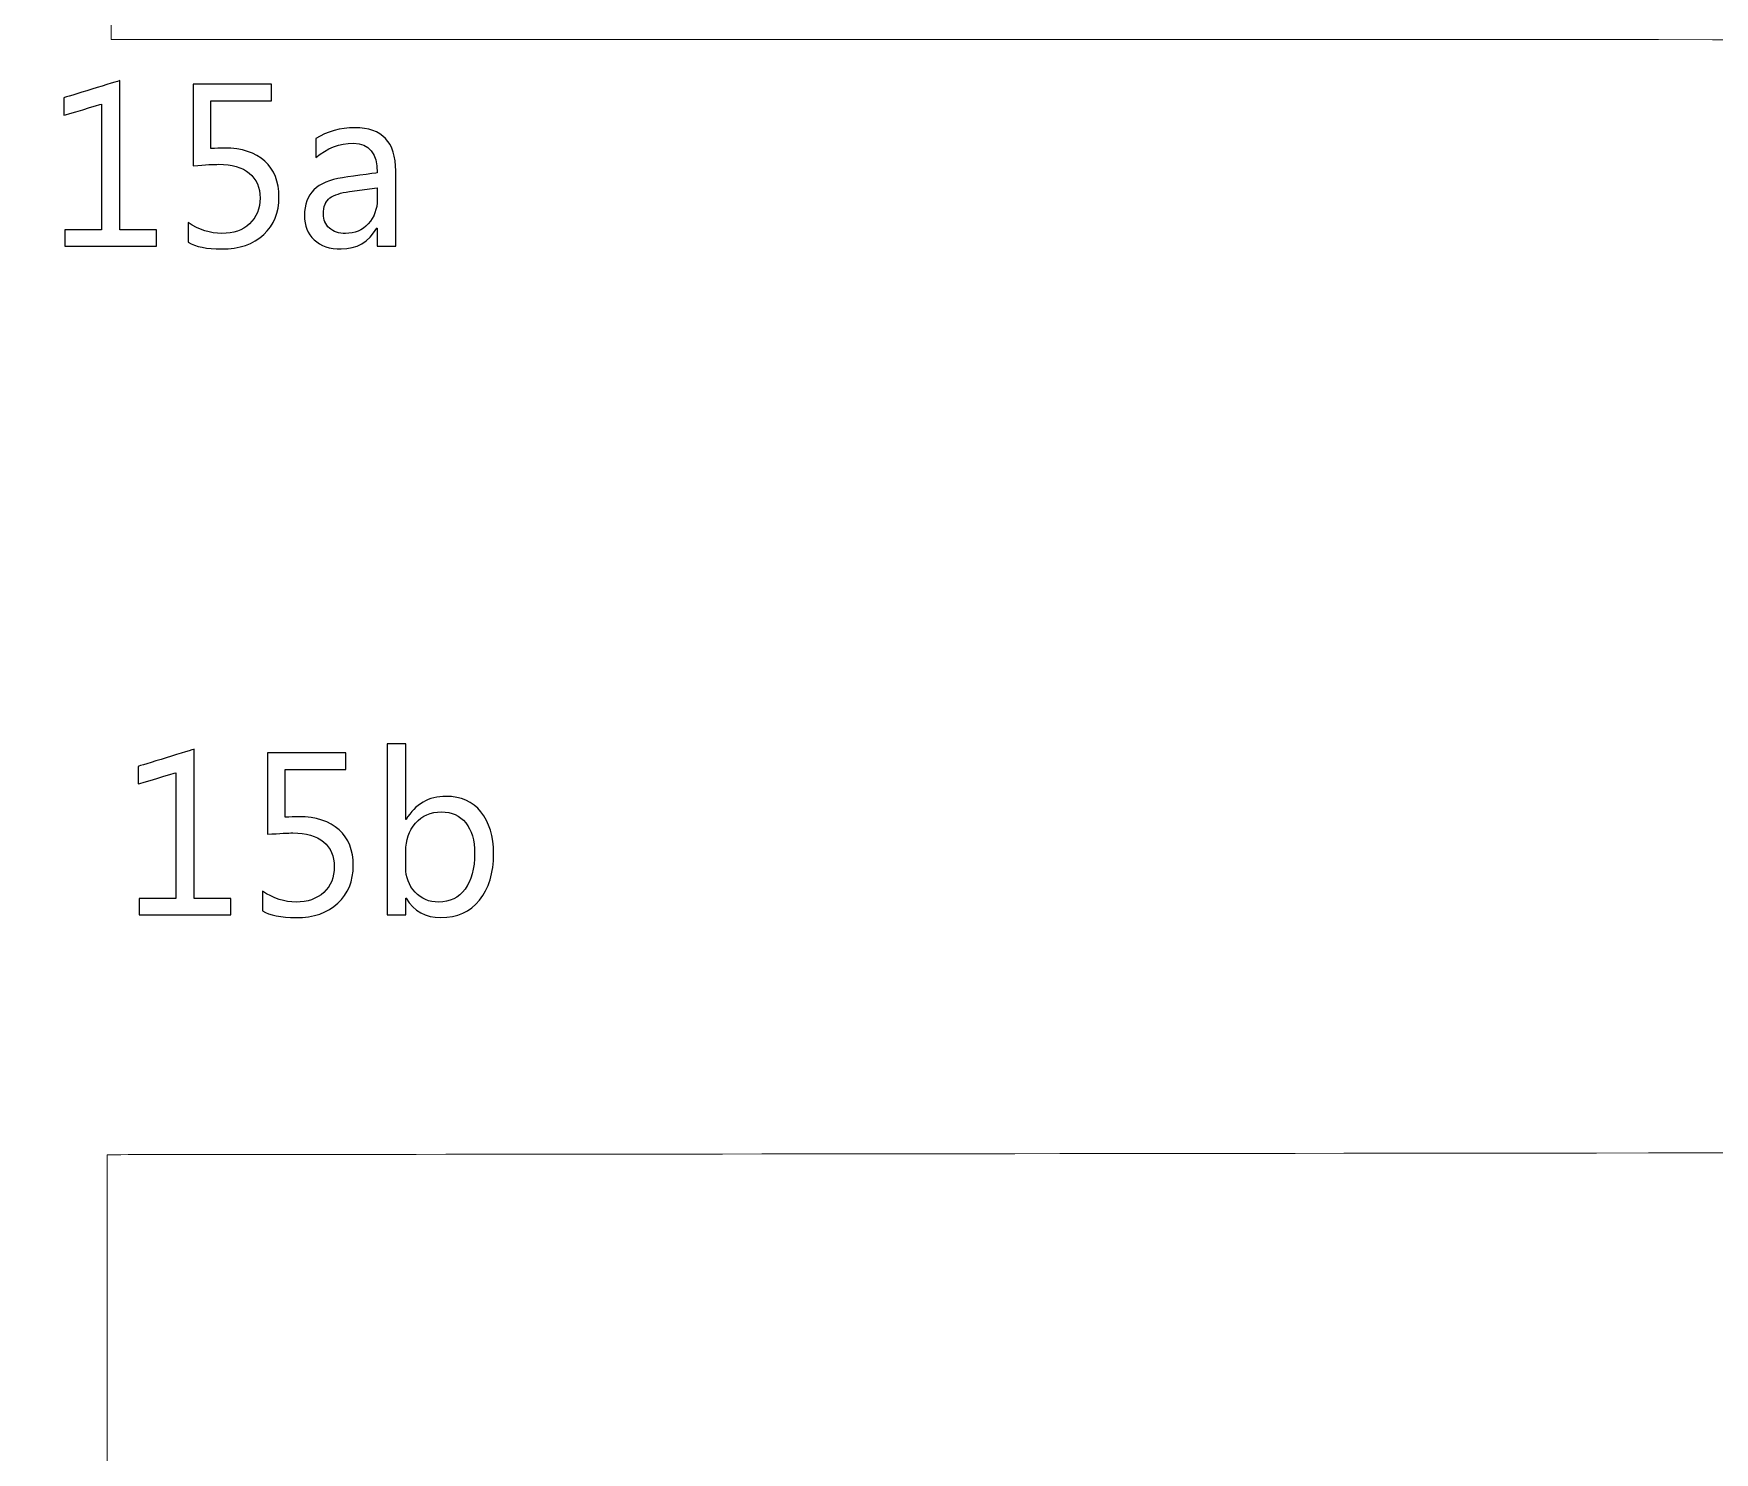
# Model space of a CAD drawing. Header units: centimetres. Extents: x -494 to 505, y -672 to 577.
# Drawn here: x 2.3 to 80.5, y 281.4 to 347.4 of the extents above; entities that cross this region are included whole.
import ezdxf

# ---------------------------------------------------------------- set-up
doc = ezdxf.new("R2010")
doc.units = ezdxf.units.CM
doc.header["$MEASUREMENT"] = 0
doc.layers.add('Camada 1', color=7, linetype='Continuous')
doc.layers.add('Camada 2', color=10, linetype='Continuous')

msp = doc.modelspace()

# ---------------------------------------------------------------- linework, layer by layer
at = {"layer": 'Camada 1', "lineweight": 9}
msp.add_open_spline([(288.960814, 353.67214), (288.960814, 353.67214), (306.821586, 353.757484), (306.821586, 353.757484), (306.821586, 353.757484), (306.821586, 353.757484), (306.803806, 326.357488), (306.803806, 326.357488), (306.803806, 326.357488), (306.803806, 326.357488), (315.147198, 326.356472), (315.147198, 326.356472), (315.147198, 326.356472), (315.147198, 326.356472), (315.160914, 353.57562), (315.160914, 353.57562), (315.160914, 353.57562), (315.160914, 353.57562), (341.611458, 353.57562), (341.611458, 353.57562), (341.611458, 353.57562), (341.611458, 353.57562), (341.611458, 326.355964), (341.611458, 326.355964), (341.611458, 326.355964), (341.611458, 326.355964), (349.923862, 326.357996), (349.923862, 326.357996), (349.923862, 326.357996), (349.923862, 326.357996), (349.92691, 353.617276), (349.92691, 353.617276), (349.92691, 353.617276), (349.92691, 353.617276), (376.460766, 353.605592), (376.460766, 353.605592), (376.460766, 353.605592), (376.460766, 353.605592), (376.395234, 326.36714), (376.395234, 326.36714), (376.395234, 326.36714), (376.395234, 326.36714), (384.838194, 326.357488), (384.838194, 326.357488), (384.838194, 326.357488), (384.838194, 326.357488), (384.869182, 353.677728), (384.869182, 353.677728), (384.869182, 353.677728), (384.869182, 353.677728), (411.304994, 353.702112), (411.304994, 353.702112), (411.304994, 353.702112), (411.304994, 353.702112), (411.304994, 326.35952), (411.304994, 326.35952), (411.304994, 326.35952), (411.304994, 326.35952), (419.585902, 326.365108), (419.585902, 326.365108), (419.585902, 326.365108), (419.585902, 326.365108), (419.720522, 353.670108), (419.720522, 353.670108), (419.720522, 353.670108), (419.720522, 353.670108), (446.437766, 353.618292), (446.437766, 353.618292), (446.437766, 353.618292), (446.437766, 353.618292), (446.52311, 326.358504), (446.52311, 326.358504), (446.52311, 326.358504), (446.52311, 326.358504), (454.750678, 326.360536), (454.750678, 326.360536), (454.750678, 326.360536), (454.750678, 326.360536), (454.791826, 353.618292), (454.791826, 353.618292), (454.791826, 353.618292), (454.791826, 353.618292), (489.229146, 353.633024), (489.229146, 353.633024), (489.229146, 353.633024), (489.229146, 353.633024), (489.287566, 342.489536), (489.287566, 342.489536), (489.287566, 342.489536), (489.287566, 342.489536), (481.005134, 342.497156), (481.005134, 342.497156), (481.005134, 342.497156), (481.005134, 342.497156), (481.005642, 309.723028), (481.005642, 309.723028), (481.005642, 309.723028), (481.005642, 309.723028), (489.285534, 309.728616), (489.285534, 309.728616), (489.285534, 309.728616), (489.285534, 309.728616), (489.28401, 298.680632), (489.28401, 298.680632), (489.28401, 298.680632), (489.28401, 298.680632), (280.265378, 298.67606), (280.265378, 298.67606), (280.265378, 298.67606), (280.265378, 298.67606), (280.256742, 315.430408), (280.256742, 315.430408), (280.256742, 315.430408), (280.256742, 315.430408), (252.19279, 315.430408), (252.19279, 315.430408), (252.19279, 315.430408), (247.88749, 315.334904), (245.91899, 310.748172), (245.883938, 302.43526), (245.883938, 302.43526), (246.230902, 288.837116), (238.245142, 283.140404), (231.76103, 283.8704), (231.76103, 283.8704), (231.76103, 283.8704), (235.595922, 314.865512), (235.595922, 314.865512), (235.595922, 314.865512), (235.595922, 314.865512), (227.385626, 315.718444), (227.385626, 315.718444), (227.385626, 315.718444), (227.385626, 315.718444), (224.653602, 295.469056), (224.653602, 295.469056), (224.653602, 295.469056), (224.653602, 295.469056), (5.72135, 295.22674), (5.72135, 295.22674), (5.72135, 295.22674), (5.72135, 295.22674), (5.716778, 279.167844), (5.716778, 279.167844), (5.716778, 279.167844), (5.716778, 279.167844), (-2.628138, 279.165304), (-2.628138, 279.165304), (-2.628138, 279.165304), (-2.628138, 279.165304), (-2.98577, 224.0915), (-2.98577, 224.0915), (-2.98577, 224.0915), (-2.98577, 224.0915), (-88.789002, 214.483696), (-88.789002, 214.483696), (-88.789002, 214.483696), (-88.789002, 214.483696), (-160.134554, 214.52332), (-160.134554, 214.52332), (-160.134554, 214.52332), (-163.876482, 213.130384), (-165.443662, 209.995516), (-164.388038, 204.757528), (-164.388038, 204.757528), (-164.388038, 204.757528), (-161.889694, 196.939916), (-161.889694, 196.939916), (-161.889694, 196.939916), (-159.55137, 189.6237), (-158.882842, 185.430668), (-164.745162, 183.003444), (-164.745162, 183.003444), (-164.745162, 183.003444), (-175.274478, 179.070508), (-175.274478, 179.070508), (-175.274478, 179.070508), (-189.770766, 172.492416), (-191.904366, 158.459424), (-185.580274, 139.325096), (-185.580274, 139.325096), (-182.29707, 128.78308), (-186.260486, 121.438924), (-192.412366, 123.689364), (-192.412366, 123.689364), (-192.412366, 123.689364), (-261.359142, 146.906996), (-261.359142, 146.906996), (-261.359142, 146.906996), (-259.768086, 152.90292), (-257.854958, 158.898844), (-255.620774, 164.893752), (-255.620774, 164.893752), (-255.620774, 164.893752), (-235.993178, 156.483304), (-235.993178, 156.483304), (-235.993178, 156.483304), (-235.993178, 156.483304), (-233.24947, 164.39388), (-233.24947, 164.39388), (-233.24947, 164.39388), (-233.24947, 164.39388), (-252.959362, 172.804328), (-252.959362, 172.804328), (-252.959362, 172.804328), (-249.96013, 179.295044), (-246.799354, 185.623708), (-243.478558, 191.789812), (-243.478558, 191.789812), (-243.478558, 191.789812), (-223.85147, 181.048152), (-223.85147, 181.048152), (-223.85147, 181.048152), (-223.85147, 181.048152), (-219.526358, 188.126116), (-219.526358, 188.126116), (-219.526358, 188.126116), (-219.526358, 188.126116), (-238.904526, 198.951596), (-238.904526, 198.951596), (-238.904526, 198.951596), (-235.729018, 204.52842), (-232.421938, 209.843116), (-228.924866, 214.772748), (-228.924866, 214.772748), (-228.924866, 214.772748), (-210.96097, 202.698604), (-210.96097, 202.698604), (-210.96097, 202.698604), (-210.96097, 202.698604), (-206.469742, 209.526632), (-206.469742, 209.526632), (-206.469742, 209.526632), (-206.469742, 209.526632), (-224.18421, 221.600776), (-224.18421, 221.600776), (-224.18421, 221.600776), (-220.36151, 226.60102), (-216.750138, 231.702356), (-213.372446, 236.922564), (-213.372446, 236.922564), (-213.372446, 236.922564), (-194.826382, 225.348292), (-194.826382, 225.348292), (-194.826382, 225.348292), (-194.826382, 225.348292), (-191.25057, 232.592372), (-191.25057, 232.592372), (-191.25057, 232.592372), (-191.25057, 232.592372), (-209.380582, 244.333776), (-209.380582, 244.333776), (-209.380582, 244.333776), (-202.259946, 261.027672), (-207.195166, 274.737068), (-227.065078, 282.88488), (-227.065078, 282.88488), (-261.775194, 290.706048), (-301.116238, 286.78124), (-337.022694, 269.0622), (-337.022694, 269.0622), (-362.833158, 254.920496), (-388.11327, 237.066328), (-415.161222, 221.333568), (-415.161222, 221.333568), (-428.876714, 212.451696), (-442.468254, 204.489812), (-456.981306, 198.090028), (-456.981306, 198.090028), (-462.47939, 196.298312), (-466.306662, 195.61048), (-468.373206, 196.760592), (-468.373206, 196.760592), (-481.297234, 208.35874), (-487.891074, 236.208316), (-486.846118, 283.671264), (-486.846118, 283.671264), (-484.055166, 323.948552), (-477.369886, 350.249236), (-465.985606, 359.680256), (-465.985606, 359.680256), (-455.591418, 363.607604), (-416.449002, 364.2106), (-357.647494, 359.764076), (-357.647494, 359.764076), (-317.62573, 356.62108), (-277.81377, 352.853244), (-238.131858, 348.694756), (-238.131858, 348.694756), (-214.866474, 346.01658), (-195.551298, 366.45342), (-178.214274, 397.942308), (-178.214274, 397.942308), (-183.909462, 398.922748), (-187.93587, 403.347936), (-188.438282, 412.292292), (-188.438282, 412.292292), (-188.327538, 422.884092), (-183.723026, 428.164752), (-174.94631, 428.932848), (-174.94631, 428.932848), (-171.28617, 428.963836), (-167.626538, 428.92218), (-163.96843, 428.50308), (-163.96843, 428.50308), (-159.001206, 427.909736), (-156.690822, 430.099216), (-156.854398, 436.178452), (-156.854398, 436.178452), (-156.854398, 436.178452), (-156.778198, 448.203828), (-156.778198, 448.203828), (-156.778198, 448.203828), (-156.778198, 448.203828), (-147.700746, 448.20332), (-147.700746, 448.20332), (-147.700746, 448.20332), (-147.700746, 448.20332), (-147.697698, 465.516468), (-147.697698, 465.516468), (-147.697698, 465.516468), (-147.697698, 465.516468), (-132.459222, 465.506816), (-132.459222, 465.506816), (-132.459222, 465.506816), (-132.459222, 465.506816), (-117.536722, 483.837996), (-117.536722, 483.837996), (-117.536722, 483.837996), (-117.536722, 483.837996), (-45.491654, 483.825804), (-45.491654, 483.825804), (-45.491654, 483.825804), (-45.491654, 483.825804), (-45.47489, 454.015348), (-45.47489, 454.015348), (-45.47489, 454.015348), (-45.47489, 454.015348), (-36.796218, 454.018396), (-36.796218, 454.018396), (-36.796218, 454.018396), (-36.796218, 454.018396), (-36.920678, 434.287168), (-36.920678, 434.287168), (-36.920678, 434.287168), (-37.163502, 430.041812), (-40.062658, 428.173896), (-44.477686, 427.461172), (-44.477686, 427.461172), (-44.477686, 427.461172), (-58.86831, 427.45914), (-58.86831, 427.45914), (-58.86831, 427.45914), (-58.86831, 427.45914), (-58.872882, 414.921192), (-58.872882, 414.921192), (-58.872882, 414.921192), (-58.872882, 414.921192), (-43.79849, 414.921192), (-43.79849, 414.921192), (-43.79849, 414.921192), (-24.761698, 414.171384), (-13.673582, 411.255972), (-8.36295, 404.78964), (-8.36295, 404.78964), (-4.952238, 400.746468), (-2.86385, 396.261336), (-2.70891, 391.1346), (-2.70891, 391.1346), (-2.70891, 391.1346), (-2.534666, 366.474248), (-2.534666, 366.474248), (-2.534666, 366.474248), (-2.534666, 366.474248), (5.877814, 366.480344), (5.877814, 366.480344), (5.877814, 366.480344), (5.877814, 366.480344), (5.90169, 347.073728), (5.90169, 347.073728), (5.90169, 347.073728), (5.90169, 347.073728), (233.39171, 347.06814), (233.39171, 347.06814), (233.39171, 347.06814), (233.39171, 347.06814), (233.356658, 357.819452), (233.356658, 357.819452), (233.356658, 357.819452), (238.909098, 375.214388), (244.365526, 393.373356), (250.012962, 410.004768), (250.012962, 410.004768), (252.496066, 417.378896), (256.725674, 421.44188), (262.677402, 421.235124), (262.677402, 421.235124), (270.499078, 420.488872), (274.919186, 415.631376), (277.312882, 408.136344), (277.312882, 408.136344), (281.81935, 390.775952), (285.049722, 371.798088), (288.960814, 353.67214)], degree=3, knots=[0, 0, 0, 0, 0.009803922, 0.009803922, 0.009803922, 0.009803932, 0.019607843, 0.019607843, 0.019607843, 0.019607853, 0.029411765, 0.029411765, 0.029411765, 0.029411775, 0.039215686, 0.039215686, 0.039215686, 0.039215696, 0.049019608, 0.049019608, 0.049019608, 0.049019618, 0.058823529, 0.058823529, 0.058823529, 0.058823539, 0.068627451, 0.068627451, 0.068627451, 0.068627461, 0.078431373, 0.078431373, 0.078431373, 0.078431383, 0.088235294, 0.088235294, 0.088235294, 0.088235304, 0.098039216, 0.098039216, 0.098039216, 0.098039226, 0.107843137, 0.107843137, 0.107843137, 0.107843147, 0.117647059, 0.117647059, 0.117647059, 0.117647069, 0.12745098, 0.12745098, 0.12745098, 0.12745099, 0.137254902, 0.137254902, 0.137254902, 0.137254912, 0.147058824, 0.147058824, 0.147058824, 0.147058834, 0.156862745, 0.156862745, 0.156862745, 0.156862755, 0.166666667, 0.166666667, 0.166666667, 0.166666677, 0.176470588, 0.176470588, 0.176470588, 0.176470598, 0.18627451, 0.18627451, 0.18627451, 0.18627452, 0.196078431, 0.196078431, 0.196078431, 0.196078441, 0.205882353, 0.205882353, 0.205882353, 0.205882363, 0.215686275, 0.215686275, 0.215686275, 0.215686285, 0.225490196, 0.225490196, 0.225490196, 0.225490206, 0.235294118, 0.235294118, 0.235294118, 0.235294128, 0.245098039, 0.245098039, 0.245098039, 0.245098049, 0.254901961, 0.254901961, 0.254901961, 0.254901971, 0.264705882, 0.264705882, 0.264705882, 0.264705892, 0.274509804, 0.274509804, 0.274509804, 0.274509814, 0.284313725, 0.284313725, 0.284313725, 0.284313735, 0.294117647, 0.294117647, 0.294117647, 0.294117657, 0.303921569, 0.303921569, 0.303921569, 0.303921579, 0.31372549, 0.31372549, 0.31372549, 0.3137255, 0.323529412, 0.323529412, 0.323529412, 0.323529422, 0.333333333, 0.333333333, 0.333333333, 0.333333343, 0.343137255, 0.343137255, 0.343137255, 0.343137265, 0.352941176, 0.352941176, 0.352941176, 0.352941186, 0.362745098, 0.362745098, 0.362745098, 0.362745108, 0.37254902, 0.37254902, 0.37254902, 0.37254903, 0.382352941, 0.382352941, 0.382352941, 0.382352951, 0.392156863, 0.392156863, 0.392156863, 0.392156873, 0.401960784, 0.401960784, 0.401960784, 0.401960794, 0.411764706, 0.411764706, 0.411764706, 0.411764716, 0.421568627, 0.421568627, 0.421568627, 0.421568637, 0.431372549, 0.431372549, 0.431372549, 0.431372559, 0.441176471, 0.441176471, 0.441176471, 0.441176481, 0.450980392, 0.450980392, 0.450980392, 0.450980402, 0.460784314, 0.460784314, 0.460784314, 0.460784324, 0.470588235, 0.470588235, 0.470588235, 0.470588245, 0.480392157, 0.480392157, 0.480392157, 0.480392167, 0.490196078, 0.490196078, 0.490196078, 0.490196088, 0.5, 0.5, 0.5, 0.50000001, 0.509803922, 0.509803922, 0.509803922, 0.509803932, 0.519607843, 0.519607843, 0.519607843, 0.519607853, 0.529411765, 0.529411765, 0.529411765, 0.529411775, 0.539215686, 0.539215686, 0.539215686, 0.539215696, 0.549019608, 0.549019608, 0.549019608, 0.549019618, 0.558823529, 0.558823529, 0.558823529, 0.558823539, 0.568627451, 0.568627451, 0.568627451, 0.568627461, 0.578431373, 0.578431373, 0.578431373, 0.578431383, 0.588235294, 0.588235294, 0.588235294, 0.588235304, 0.598039216, 0.598039216, 0.598039216, 0.598039226, 0.607843137, 0.607843137, 0.607843137, 0.607843147, 0.617647059, 0.617647059, 0.617647059, 0.617647069, 0.62745098, 0.62745098, 0.62745098, 0.62745099, 0.637254902, 0.637254902, 0.637254902, 0.637254912, 0.647058824, 0.647058824, 0.647058824, 0.647058834, 0.656862745, 0.656862745, 0.656862745, 0.656862755, 0.666666667, 0.666666667, 0.666666667, 0.666666677, 0.676470588, 0.676470588, 0.676470588, 0.676470598, 0.68627451, 0.68627451, 0.68627451, 0.68627452, 0.696078431, 0.696078431, 0.696078431, 0.696078441, 0.705882353, 0.705882353, 0.705882353, 0.705882363, 0.715686275, 0.715686275, 0.715686275, 0.715686285, 0.725490196, 0.725490196, 0.725490196, 0.725490206, 0.735294118, 0.735294118, 0.735294118, 0.735294128, 0.745098039, 0.745098039, 0.745098039, 0.745098049, 0.754901961, 0.754901961, 0.754901961, 0.754901971, 0.764705882, 0.764705882, 0.764705882, 0.764705892, 0.774509804, 0.774509804, 0.774509804, 0.774509814, 0.784313725, 0.784313725, 0.784313725, 0.784313735, 0.794117647, 0.794117647, 0.794117647, 0.794117657, 0.803921569, 0.803921569, 0.803921569, 0.803921579, 0.81372549, 0.81372549, 0.81372549, 0.8137255, 0.823529412, 0.823529412, 0.823529412, 0.823529422, 0.833333333, 0.833333333, 0.833333333, 0.833333343, 0.843137255, 0.843137255, 0.843137255, 0.843137265, 0.852941176, 0.852941176, 0.852941176, 0.852941186, 0.862745098, 0.862745098, 0.862745098, 0.862745108, 0.87254902, 0.87254902, 0.87254902, 0.87254903, 0.882352941, 0.882352941, 0.882352941, 0.882352951, 0.892156863, 0.892156863, 0.892156863, 0.892156873, 0.901960784, 0.901960784, 0.901960784, 0.901960794, 0.911764706, 0.911764706, 0.911764706, 0.911764716, 0.921568627, 0.921568627, 0.921568627, 0.921568637, 0.931372549, 0.931372549, 0.931372549, 0.931372559, 0.941176471, 0.941176471, 0.941176471, 0.941176481, 0.950980392, 0.950980392, 0.950980392, 0.950980402, 0.960784314, 0.960784314, 0.960784314, 0.960784324, 0.970588235, 0.970588235, 0.970588235, 0.970588245, 0.980392157, 0.980392157, 0.980392157, 0.980392167, 1, 1, 1, 1], dxfattribs=at)
at = {"layer": 'Camada 2'}
for points, knots in [([(8.01116, 337.46948), (8.01116, 337.46948), (3.753104, 337.46948), (3.753104, 337.46948), (3.753104, 337.46948), (3.753104, 337.46948), (3.753104, 338.222082), (3.753104, 338.222082), (3.753104, 338.222082), (3.753104, 338.222082), (5.451856, 338.222082), (5.451856, 338.222082), (5.451856, 338.222082), (5.451856, 338.222082), (5.451856, 344.075258), (5.451856, 344.075258), (5.451856, 344.075258), (5.451856, 344.075258), (3.709924, 343.555574), (3.709924, 343.555574), (3.709924, 343.555574), (3.709924, 343.555574), (3.709924, 344.372692), (3.709924, 344.372692), (3.709924, 344.372692), (3.709924, 344.372692), (6.312154, 345.168474), (6.312154, 345.168474), (6.312154, 345.168474), (6.312154, 345.168474), (6.312154, 338.222082), (6.312154, 338.222082), (6.312154, 338.222082), (6.312154, 338.222082), (8.01116, 338.222082), (8.01116, 338.222082), (8.01116, 338.222082), (8.01116, 338.222082), (8.01116, 337.46948), (8.01116, 337.46948)], [0, 0, 0, 0, 0.090909091, 0.090909091, 0.090909091, 0.090909101, 0.181818182, 0.181818182, 0.181818182, 0.181818192, 0.272727273, 0.272727273, 0.272727273, 0.272727283, 0.363636364, 0.363636364, 0.363636364, 0.363636374, 0.454545455, 0.454545455, 0.454545455, 0.454545465, 0.545454545, 0.545454545, 0.545454545, 0.545454555, 0.636363636, 0.636363636, 0.636363636, 0.636363646, 0.727272727, 0.727272727, 0.727272727, 0.727272737, 0.818181818, 0.818181818, 0.818181818, 0.818181828, 1, 1, 1, 1]), ([(9.48436, 337.65236), (9.48436, 337.65236), (9.48436, 338.566252), (9.48436, 338.566252), (9.48436, 338.566252), (9.99871, 338.229448), (10.52195, 338.060792), (11.05408, 338.060792), (11.05408, 338.060792), (11.586464, 338.060792), (12.014708, 338.211414), (12.340844, 338.512404), (12.340844, 338.512404), (12.665456, 338.81187), (12.828524, 339.211412), (12.828524, 339.707982), (12.828524, 339.707982), (12.828524, 340.200742), (12.661646, 340.58606), (12.330176, 340.861904), (12.330176, 340.861904), (11.996928, 341.138002), (11.521948, 341.275924), (10.901934, 341.275924), (10.901934, 341.275924), (10.69213, 341.275924), (10.297922, 341.254588), (9.720834, 341.213186), (9.720834, 341.213186), (9.720834, 341.213186), (9.720834, 344.996516), (9.720834, 344.996516), (9.720834, 344.996516), (9.720834, 344.996516), (13.365988, 344.996516), (13.365988, 344.996516), (13.365988, 344.996516), (13.365988, 344.996516), (13.365988, 344.222324), (13.365988, 344.222324), (13.365988, 344.222324), (13.365988, 344.222324), (10.537952, 344.222324), (10.537952, 344.222324), (10.537952, 344.222324), (10.537952, 344.222324), (10.537952, 342.00719), (10.537952, 342.00719), (10.537952, 342.00719), (10.769346, 342.021414), (10.982452, 342.02878), (11.179556, 342.02878), (11.179556, 342.02878), (11.984228, 342.02878), (12.608052, 341.826088), (13.048742, 341.42299), (13.048742, 341.42299), (13.489686, 341.019638), (13.710158, 340.465918), (13.710158, 339.763354), (13.710158, 339.763354), (13.710158, 339.035898), (13.473684, 338.449666), (12.998704, 338.007198), (12.998704, 338.007198), (12.523724, 337.562698), (11.871452, 337.340448), (11.04519, 337.340448), (11.04519, 337.340448), (10.348214, 337.340448), (9.828276, 337.444334), (9.48436, 337.65236)], [0, 0, 0, 0, 0.052631579, 0.052631579, 0.052631579, 0.052631589, 0.105263158, 0.105263158, 0.105263158, 0.105263168, 0.157894737, 0.157894737, 0.157894737, 0.157894747, 0.210526316, 0.210526316, 0.210526316, 0.210526326, 0.263157895, 0.263157895, 0.263157895, 0.263157905, 0.315789474, 0.315789474, 0.315789474, 0.315789484, 0.368421053, 0.368421053, 0.368421053, 0.368421063, 0.421052632, 0.421052632, 0.421052632, 0.421052642, 0.473684211, 0.473684211, 0.473684211, 0.473684221, 0.526315789, 0.526315789, 0.526315789, 0.526315799, 0.578947368, 0.578947368, 0.578947368, 0.578947378, 0.631578947, 0.631578947, 0.631578947, 0.631578957, 0.684210526, 0.684210526, 0.684210526, 0.684210536, 0.736842105, 0.736842105, 0.736842105, 0.736842115, 0.789473684, 0.789473684, 0.789473684, 0.789473694, 0.842105263, 0.842105263, 0.842105263, 0.842105273, 0.894736842, 0.894736842, 0.894736842, 0.894736852, 1, 1, 1, 1]), ([(19.140424, 337.46948), (19.140424, 337.46948), (18.280126, 337.46948), (18.280126, 337.46948), (18.280126, 337.46948), (18.280126, 337.46948), (18.280126, 338.309966), (18.280126, 338.309966), (18.280126, 338.309966), (18.280126, 338.309966), (18.258536, 338.309966), (18.258536, 338.309966), (18.258536, 338.309966), (17.88414, 337.663028), (17.333976, 337.340448), (16.604488, 337.340448), (16.604488, 337.340448), (16.068548, 337.340448), (15.649194, 337.481926), (15.346426, 337.766914), (15.346426, 337.766914), (15.043404, 338.050124), (14.893036, 338.426552), (14.893036, 338.895944), (14.893036, 338.895944), (14.893036, 339.90153), (15.484348, 340.487508), (16.667226, 340.652354), (16.667226, 340.652354), (16.667226, 340.652354), (18.280126, 340.87816), (18.280126, 340.87816), (18.280126, 340.87816), (18.280126, 341.795608), (17.91081, 342.254586), (17.172686, 342.254586), (17.172686, 342.254586), (16.525494, 342.254586), (15.941294, 342.032336), (15.419832, 341.587836), (15.419832, 341.587836), (15.419832, 341.587836), (15.419832, 342.46947), (15.419832, 342.46947), (15.419832, 342.46947), (15.948406, 342.806528), (16.555974, 342.97493), (17.246092, 342.97493), (17.246092, 342.97493), (18.509488, 342.97493), (19.140424, 342.306402), (19.140424, 340.967822), (19.140424, 340.967822), (19.140424, 340.967822), (19.140424, 337.46948), (19.140424, 337.46948)], [0, 0, 0, 0, 0.066666667, 0.066666667, 0.066666667, 0.066666677, 0.133333333, 0.133333333, 0.133333333, 0.133333343, 0.2, 0.2, 0.2, 0.20000001, 0.266666667, 0.266666667, 0.266666667, 0.266666677, 0.333333333, 0.333333333, 0.333333333, 0.333333343, 0.4, 0.4, 0.4, 0.40000001, 0.466666667, 0.466666667, 0.466666667, 0.466666677, 0.533333333, 0.533333333, 0.533333333, 0.533333343, 0.6, 0.6, 0.6, 0.60000001, 0.666666667, 0.666666667, 0.666666667, 0.666666677, 0.733333333, 0.733333333, 0.733333333, 0.733333343, 0.8, 0.8, 0.8, 0.80000001, 0.866666667, 0.866666667, 0.866666667, 0.866666677, 1, 1, 1, 1]), ([(18.280126, 340.190074), (18.280126, 340.190074), (16.982694, 340.01075), (16.982694, 340.01075), (16.982694, 340.01075), (16.582898, 339.955124), (16.281908, 339.854794), (16.07947, 339.713316), (16.07947, 339.713316), (15.876778, 339.569806), (15.77467, 339.318854), (15.77467, 338.956904), (15.77467, 338.956904), (15.77467, 338.693506), (15.867888, 338.478368), (16.056102, 338.311744), (16.056102, 338.311744), (16.242538, 338.14512), (16.493236, 338.060792), (16.80337, 338.060792), (16.80337, 338.060792), (17.231614, 338.060792), (17.584674, 338.211414), (17.86255, 338.510626), (17.86255, 338.510626), (18.140426, 338.81187), (18.280126, 339.1916), (18.280126, 339.652356), (18.280126, 339.652356), (18.280126, 339.652356), (18.280126, 340.190074), (18.280126, 340.190074)], [0, 0, 0, 0, 0.111111111, 0.111111111, 0.111111111, 0.111111121, 0.222222222, 0.222222222, 0.222222222, 0.222222232, 0.333333333, 0.333333333, 0.333333333, 0.333333343, 0.444444444, 0.444444444, 0.444444444, 0.444444454, 0.555555556, 0.555555556, 0.555555556, 0.555555566, 0.666666667, 0.666666667, 0.666666667, 0.666666677, 0.777777778, 0.777777778, 0.777777778, 0.777777788, 1, 1, 1, 1]), ([(19.626834, 307.150516), (19.626834, 307.150516), (19.605498, 307.150516), (19.605498, 307.150516), (19.605498, 307.150516), (19.605498, 307.150516), (19.605498, 306.37988), (19.605498, 306.37988), (19.605498, 306.37988), (19.605498, 306.37988), (18.7452, 306.37988), (18.7452, 306.37988), (18.7452, 306.37988), (18.7452, 306.37988), (18.7452, 314.336938), (18.7452, 314.336938), (18.7452, 314.336938), (18.7452, 314.336938), (19.605498, 314.336938), (19.605498, 314.336938), (19.605498, 314.336938), (19.605498, 314.336938), (19.605498, 310.81726), (19.605498, 310.81726), (19.605498, 310.81726), (19.605498, 310.81726), (19.626834, 310.81726), (19.626834, 310.81726), (19.626834, 310.81726), (20.049998, 311.528714), (20.670012, 311.88533), (21.485352, 311.88533), (21.485352, 311.88533), (22.17547, 311.88533), (22.714712, 311.6453), (23.105364, 311.163208), (23.105364, 311.163208), (23.49627, 310.681116), (23.691596, 310.035956), (23.691596, 309.225696), (23.691596, 309.225696), (23.691596, 308.326028), (23.472902, 307.603906), (23.035514, 307.062632), (23.035514, 307.062632), (22.596602, 306.521358), (21.997924, 306.250848), (21.237956, 306.250848), (21.237956, 306.250848), (20.52828, 306.250848), (19.990816, 306.55006), (19.626834, 307.150516)], [0, 0, 0, 0, 0.071428571, 0.071428571, 0.071428571, 0.071428581, 0.142857143, 0.142857143, 0.142857143, 0.142857153, 0.214285714, 0.214285714, 0.214285714, 0.214285724, 0.285714286, 0.285714286, 0.285714286, 0.285714296, 0.357142857, 0.357142857, 0.357142857, 0.357142867, 0.428571429, 0.428571429, 0.428571429, 0.428571439, 0.5, 0.5, 0.5, 0.50000001, 0.571428571, 0.571428571, 0.571428571, 0.571428581, 0.642857143, 0.642857143, 0.642857143, 0.642857153, 0.714285714, 0.714285714, 0.714285714, 0.714285724, 0.785714286, 0.785714286, 0.785714286, 0.785714296, 0.857142857, 0.857142857, 0.857142857, 0.857142867, 1, 1, 1, 1]), ([(11.46556, 306.37988), (11.46556, 306.37988), (7.207504, 306.37988), (7.207504, 306.37988), (7.207504, 306.37988), (7.207504, 306.37988), (7.207504, 307.132482), (7.207504, 307.132482), (7.207504, 307.132482), (7.207504, 307.132482), (8.906256, 307.132482), (8.906256, 307.132482), (8.906256, 307.132482), (8.906256, 307.132482), (8.906256, 312.985658), (8.906256, 312.985658), (8.906256, 312.985658), (8.906256, 312.985658), (7.164324, 312.465974), (7.164324, 312.465974), (7.164324, 312.465974), (7.164324, 312.465974), (7.164324, 313.283092), (7.164324, 313.283092), (7.164324, 313.283092), (7.164324, 313.283092), (9.766554, 314.078874), (9.766554, 314.078874), (9.766554, 314.078874), (9.766554, 314.078874), (9.766554, 307.132482), (9.766554, 307.132482), (9.766554, 307.132482), (9.766554, 307.132482), (11.46556, 307.132482), (11.46556, 307.132482), (11.46556, 307.132482), (11.46556, 307.132482), (11.46556, 306.37988), (11.46556, 306.37988)], [0, 0, 0, 0, 0.090909091, 0.090909091, 0.090909091, 0.090909101, 0.181818182, 0.181818182, 0.181818182, 0.181818192, 0.272727273, 0.272727273, 0.272727273, 0.272727283, 0.363636364, 0.363636364, 0.363636364, 0.363636374, 0.454545455, 0.454545455, 0.454545455, 0.454545465, 0.545454545, 0.545454545, 0.545454545, 0.545454555, 0.636363636, 0.636363636, 0.636363636, 0.636363646, 0.727272727, 0.727272727, 0.727272727, 0.727272737, 0.818181818, 0.818181818, 0.818181818, 0.818181828, 1, 1, 1, 1]), ([(12.93876, 306.56276), (12.93876, 306.56276), (12.93876, 307.476652), (12.93876, 307.476652), (12.93876, 307.476652), (13.45311, 307.139848), (13.97635, 306.971192), (14.50848, 306.971192), (14.50848, 306.971192), (15.040864, 306.971192), (15.469108, 307.121814), (15.795244, 307.422804), (15.795244, 307.422804), (16.119856, 307.72227), (16.282924, 308.121812), (16.282924, 308.618382), (16.282924, 308.618382), (16.282924, 309.111142), (16.116046, 309.49646), (15.784576, 309.772304), (15.784576, 309.772304), (15.451328, 310.048402), (14.976348, 310.186324), (14.356334, 310.186324), (14.356334, 310.186324), (14.14653, 310.186324), (13.752322, 310.164988), (13.175234, 310.123586), (13.175234, 310.123586), (13.175234, 310.123586), (13.175234, 313.906916), (13.175234, 313.906916), (13.175234, 313.906916), (13.175234, 313.906916), (16.820388, 313.906916), (16.820388, 313.906916), (16.820388, 313.906916), (16.820388, 313.906916), (16.820388, 313.132724), (16.820388, 313.132724), (16.820388, 313.132724), (16.820388, 313.132724), (13.992352, 313.132724), (13.992352, 313.132724), (13.992352, 313.132724), (13.992352, 313.132724), (13.992352, 310.91759), (13.992352, 310.91759), (13.992352, 310.91759), (14.223746, 310.931814), (14.436852, 310.93918), (14.633956, 310.93918), (14.633956, 310.93918), (15.438628, 310.93918), (16.062452, 310.736488), (16.503142, 310.33339), (16.503142, 310.33339), (16.944086, 309.930038), (17.164558, 309.376318), (17.164558, 308.673754), (17.164558, 308.673754), (17.164558, 307.946298), (16.928084, 307.360066), (16.453104, 306.917598), (16.453104, 306.917598), (15.978124, 306.473098), (15.325852, 306.250848), (14.49959, 306.250848), (14.49959, 306.250848), (13.802614, 306.250848), (13.282676, 306.354734), (12.93876, 306.56276)], [0, 0, 0, 0, 0.052631579, 0.052631579, 0.052631579, 0.052631589, 0.105263158, 0.105263158, 0.105263158, 0.105263168, 0.157894737, 0.157894737, 0.157894737, 0.157894747, 0.210526316, 0.210526316, 0.210526316, 0.210526326, 0.263157895, 0.263157895, 0.263157895, 0.263157905, 0.315789474, 0.315789474, 0.315789474, 0.315789484, 0.368421053, 0.368421053, 0.368421053, 0.368421063, 0.421052632, 0.421052632, 0.421052632, 0.421052642, 0.473684211, 0.473684211, 0.473684211, 0.473684221, 0.526315789, 0.526315789, 0.526315789, 0.526315799, 0.578947368, 0.578947368, 0.578947368, 0.578947378, 0.631578947, 0.631578947, 0.631578947, 0.631578957, 0.684210526, 0.684210526, 0.684210526, 0.684210536, 0.736842105, 0.736842105, 0.736842105, 0.736842115, 0.789473684, 0.789473684, 0.789473684, 0.789473694, 0.842105263, 0.842105263, 0.842105263, 0.842105273, 0.894736842, 0.894736842, 0.894736842, 0.894736852, 1, 1, 1, 1]), ([(19.605498, 309.32628), (19.605498, 309.32628), (19.605498, 308.573424), (19.605498, 308.573424), (19.605498, 308.573424), (19.605498, 308.127146), (19.750532, 307.749194), (20.039076, 307.437282), (20.039076, 307.437282), (20.32762, 307.127148), (20.695158, 306.971192), (21.139404, 306.971192), (21.139404, 306.971192), (21.66112, 306.971192), (22.069552, 307.172106), (22.365462, 307.571648), (22.365462, 307.571648), (22.661118, 307.972968), (22.809708, 308.52872), (22.809708, 309.241952), (22.809708, 309.241952), (22.809708, 309.842408), (22.671786, 310.313578), (22.39391, 310.654192), (22.39391, 310.654192), (22.118066, 310.994552), (21.743416, 311.164986), (21.270214, 311.164986), (21.270214, 311.164986), (20.770342, 311.164986), (20.36699, 310.990996), (20.062444, 310.641492), (20.062444, 310.641492), (19.757898, 310.292242), (19.605498, 309.853076), (19.605498, 309.32628)], [0, 0, 0, 0, 0.1, 0.1, 0.1, 0.10000001, 0.2, 0.2, 0.2, 0.20000001, 0.3, 0.3, 0.3, 0.30000001, 0.4, 0.4, 0.4, 0.40000001, 0.5, 0.5, 0.5, 0.50000001, 0.6, 0.6, 0.6, 0.60000001, 0.7, 0.7, 0.7, 0.70000001, 0.8, 0.8, 0.8, 0.80000001, 1, 1, 1, 1])]:
    msp.add_open_spline(points, degree=3, knots=knots, dxfattribs=at)
at = {"layer": 'Camada 2', "lineweight": 9}
for points, knots in [([(8.01116, 337.46948), (8.01116, 337.46948), (3.753104, 337.46948), (3.753104, 337.46948), (3.753104, 337.46948), (3.753104, 337.46948), (3.753104, 338.222082), (3.753104, 338.222082), (3.753104, 338.222082), (3.753104, 338.222082), (5.451856, 338.222082), (5.451856, 338.222082), (5.451856, 338.222082), (5.451856, 338.222082), (5.451856, 344.075258), (5.451856, 344.075258), (5.451856, 344.075258), (5.451856, 344.075258), (3.709924, 343.555574), (3.709924, 343.555574), (3.709924, 343.555574), (3.709924, 343.555574), (3.709924, 344.372692), (3.709924, 344.372692), (3.709924, 344.372692), (3.709924, 344.372692), (6.312154, 345.168474), (6.312154, 345.168474), (6.312154, 345.168474), (6.312154, 345.168474), (6.312154, 338.222082), (6.312154, 338.222082), (6.312154, 338.222082), (6.312154, 338.222082), (8.01116, 338.222082), (8.01116, 338.222082), (8.01116, 338.222082), (8.01116, 338.222082), (8.01116, 337.46948), (8.01116, 337.46948)], [0, 0, 0, 0, 0.090909091, 0.090909091, 0.090909091, 0.090909101, 0.181818182, 0.181818182, 0.181818182, 0.181818192, 0.272727273, 0.272727273, 0.272727273, 0.272727283, 0.363636364, 0.363636364, 0.363636364, 0.363636374, 0.454545455, 0.454545455, 0.454545455, 0.454545465, 0.545454545, 0.545454545, 0.545454545, 0.545454555, 0.636363636, 0.636363636, 0.636363636, 0.636363646, 0.727272727, 0.727272727, 0.727272727, 0.727272737, 0.818181818, 0.818181818, 0.818181818, 0.818181828, 1, 1, 1, 1]), ([(9.48436, 337.65236), (9.48436, 337.65236), (9.48436, 338.566252), (9.48436, 338.566252), (9.48436, 338.566252), (9.99871, 338.229448), (10.52195, 338.060792), (11.05408, 338.060792), (11.05408, 338.060792), (11.586464, 338.060792), (12.014708, 338.211414), (12.340844, 338.512404), (12.340844, 338.512404), (12.665456, 338.81187), (12.828524, 339.211412), (12.828524, 339.707982), (12.828524, 339.707982), (12.828524, 340.200742), (12.661646, 340.58606), (12.330176, 340.861904), (12.330176, 340.861904), (11.996928, 341.138002), (11.521948, 341.275924), (10.901934, 341.275924), (10.901934, 341.275924), (10.69213, 341.275924), (10.297922, 341.254588), (9.720834, 341.213186), (9.720834, 341.213186), (9.720834, 341.213186), (9.720834, 344.996516), (9.720834, 344.996516), (9.720834, 344.996516), (9.720834, 344.996516), (13.365988, 344.996516), (13.365988, 344.996516), (13.365988, 344.996516), (13.365988, 344.996516), (13.365988, 344.222324), (13.365988, 344.222324), (13.365988, 344.222324), (13.365988, 344.222324), (10.537952, 344.222324), (10.537952, 344.222324), (10.537952, 344.222324), (10.537952, 344.222324), (10.537952, 342.00719), (10.537952, 342.00719), (10.537952, 342.00719), (10.769346, 342.021414), (10.982452, 342.02878), (11.179556, 342.02878), (11.179556, 342.02878), (11.984228, 342.02878), (12.608052, 341.826088), (13.048742, 341.42299), (13.048742, 341.42299), (13.489686, 341.019638), (13.710158, 340.465918), (13.710158, 339.763354), (13.710158, 339.763354), (13.710158, 339.035898), (13.473684, 338.449666), (12.998704, 338.007198), (12.998704, 338.007198), (12.523724, 337.562698), (11.871452, 337.340448), (11.04519, 337.340448), (11.04519, 337.340448), (10.348214, 337.340448), (9.828276, 337.444334), (9.48436, 337.65236)], [0, 0, 0, 0, 0.052631579, 0.052631579, 0.052631579, 0.052631589, 0.105263158, 0.105263158, 0.105263158, 0.105263168, 0.157894737, 0.157894737, 0.157894737, 0.157894747, 0.210526316, 0.210526316, 0.210526316, 0.210526326, 0.263157895, 0.263157895, 0.263157895, 0.263157905, 0.315789474, 0.315789474, 0.315789474, 0.315789484, 0.368421053, 0.368421053, 0.368421053, 0.368421063, 0.421052632, 0.421052632, 0.421052632, 0.421052642, 0.473684211, 0.473684211, 0.473684211, 0.473684221, 0.526315789, 0.526315789, 0.526315789, 0.526315799, 0.578947368, 0.578947368, 0.578947368, 0.578947378, 0.631578947, 0.631578947, 0.631578947, 0.631578957, 0.684210526, 0.684210526, 0.684210526, 0.684210536, 0.736842105, 0.736842105, 0.736842105, 0.736842115, 0.789473684, 0.789473684, 0.789473684, 0.789473694, 0.842105263, 0.842105263, 0.842105263, 0.842105273, 0.894736842, 0.894736842, 0.894736842, 0.894736852, 1, 1, 1, 1]), ([(19.140424, 337.46948), (19.140424, 337.46948), (18.280126, 337.46948), (18.280126, 337.46948), (18.280126, 337.46948), (18.280126, 337.46948), (18.280126, 338.309966), (18.280126, 338.309966), (18.280126, 338.309966), (18.280126, 338.309966), (18.258536, 338.309966), (18.258536, 338.309966), (18.258536, 338.309966), (17.88414, 337.663028), (17.333976, 337.340448), (16.604488, 337.340448), (16.604488, 337.340448), (16.068548, 337.340448), (15.649194, 337.481926), (15.346426, 337.766914), (15.346426, 337.766914), (15.043404, 338.050124), (14.893036, 338.426552), (14.893036, 338.895944), (14.893036, 338.895944), (14.893036, 339.90153), (15.484348, 340.487508), (16.667226, 340.652354), (16.667226, 340.652354), (16.667226, 340.652354), (18.280126, 340.87816), (18.280126, 340.87816), (18.280126, 340.87816), (18.280126, 341.795608), (17.91081, 342.254586), (17.172686, 342.254586), (17.172686, 342.254586), (16.525494, 342.254586), (15.941294, 342.032336), (15.419832, 341.587836), (15.419832, 341.587836), (15.419832, 341.587836), (15.419832, 342.46947), (15.419832, 342.46947), (15.419832, 342.46947), (15.948406, 342.806528), (16.555974, 342.97493), (17.246092, 342.97493), (17.246092, 342.97493), (18.509488, 342.97493), (19.140424, 342.306402), (19.140424, 340.967822), (19.140424, 340.967822), (19.140424, 340.967822), (19.140424, 337.46948), (19.140424, 337.46948)], [0, 0, 0, 0, 0.066666667, 0.066666667, 0.066666667, 0.066666677, 0.133333333, 0.133333333, 0.133333333, 0.133333343, 0.2, 0.2, 0.2, 0.20000001, 0.266666667, 0.266666667, 0.266666667, 0.266666677, 0.333333333, 0.333333333, 0.333333333, 0.333333343, 0.4, 0.4, 0.4, 0.40000001, 0.466666667, 0.466666667, 0.466666667, 0.466666677, 0.533333333, 0.533333333, 0.533333333, 0.533333343, 0.6, 0.6, 0.6, 0.60000001, 0.666666667, 0.666666667, 0.666666667, 0.666666677, 0.733333333, 0.733333333, 0.733333333, 0.733333343, 0.8, 0.8, 0.8, 0.80000001, 0.866666667, 0.866666667, 0.866666667, 0.866666677, 1, 1, 1, 1]), ([(18.280126, 340.190074), (18.280126, 340.190074), (16.982694, 340.01075), (16.982694, 340.01075), (16.982694, 340.01075), (16.582898, 339.955124), (16.281908, 339.854794), (16.07947, 339.713316), (16.07947, 339.713316), (15.876778, 339.569806), (15.77467, 339.318854), (15.77467, 338.956904), (15.77467, 338.956904), (15.77467, 338.693506), (15.867888, 338.478368), (16.056102, 338.311744), (16.056102, 338.311744), (16.242538, 338.14512), (16.493236, 338.060792), (16.80337, 338.060792), (16.80337, 338.060792), (17.231614, 338.060792), (17.584674, 338.211414), (17.86255, 338.510626), (17.86255, 338.510626), (18.140426, 338.81187), (18.280126, 339.1916), (18.280126, 339.652356), (18.280126, 339.652356), (18.280126, 339.652356), (18.280126, 340.190074), (18.280126, 340.190074)], [0, 0, 0, 0, 0.111111111, 0.111111111, 0.111111111, 0.111111121, 0.222222222, 0.222222222, 0.222222222, 0.222222232, 0.333333333, 0.333333333, 0.333333333, 0.333333343, 0.444444444, 0.444444444, 0.444444444, 0.444444454, 0.555555556, 0.555555556, 0.555555556, 0.555555566, 0.666666667, 0.666666667, 0.666666667, 0.666666677, 0.777777778, 0.777777778, 0.777777778, 0.777777788, 1, 1, 1, 1]), ([(19.626834, 307.150516), (19.626834, 307.150516), (19.605498, 307.150516), (19.605498, 307.150516), (19.605498, 307.150516), (19.605498, 307.150516), (19.605498, 306.37988), (19.605498, 306.37988), (19.605498, 306.37988), (19.605498, 306.37988), (18.7452, 306.37988), (18.7452, 306.37988), (18.7452, 306.37988), (18.7452, 306.37988), (18.7452, 314.336938), (18.7452, 314.336938), (18.7452, 314.336938), (18.7452, 314.336938), (19.605498, 314.336938), (19.605498, 314.336938), (19.605498, 314.336938), (19.605498, 314.336938), (19.605498, 310.81726), (19.605498, 310.81726), (19.605498, 310.81726), (19.605498, 310.81726), (19.626834, 310.81726), (19.626834, 310.81726), (19.626834, 310.81726), (20.049998, 311.528714), (20.670012, 311.88533), (21.485352, 311.88533), (21.485352, 311.88533), (22.17547, 311.88533), (22.714712, 311.6453), (23.105364, 311.163208), (23.105364, 311.163208), (23.49627, 310.681116), (23.691596, 310.035956), (23.691596, 309.225696), (23.691596, 309.225696), (23.691596, 308.326028), (23.472902, 307.603906), (23.035514, 307.062632), (23.035514, 307.062632), (22.596602, 306.521358), (21.997924, 306.250848), (21.237956, 306.250848), (21.237956, 306.250848), (20.52828, 306.250848), (19.990816, 306.55006), (19.626834, 307.150516)], [0, 0, 0, 0, 0.071428571, 0.071428571, 0.071428571, 0.071428581, 0.142857143, 0.142857143, 0.142857143, 0.142857153, 0.214285714, 0.214285714, 0.214285714, 0.214285724, 0.285714286, 0.285714286, 0.285714286, 0.285714296, 0.357142857, 0.357142857, 0.357142857, 0.357142867, 0.428571429, 0.428571429, 0.428571429, 0.428571439, 0.5, 0.5, 0.5, 0.50000001, 0.571428571, 0.571428571, 0.571428571, 0.571428581, 0.642857143, 0.642857143, 0.642857143, 0.642857153, 0.714285714, 0.714285714, 0.714285714, 0.714285724, 0.785714286, 0.785714286, 0.785714286, 0.785714296, 0.857142857, 0.857142857, 0.857142857, 0.857142867, 1, 1, 1, 1]), ([(11.46556, 306.37988), (11.46556, 306.37988), (7.207504, 306.37988), (7.207504, 306.37988), (7.207504, 306.37988), (7.207504, 306.37988), (7.207504, 307.132482), (7.207504, 307.132482), (7.207504, 307.132482), (7.207504, 307.132482), (8.906256, 307.132482), (8.906256, 307.132482), (8.906256, 307.132482), (8.906256, 307.132482), (8.906256, 312.985658), (8.906256, 312.985658), (8.906256, 312.985658), (8.906256, 312.985658), (7.164324, 312.465974), (7.164324, 312.465974), (7.164324, 312.465974), (7.164324, 312.465974), (7.164324, 313.283092), (7.164324, 313.283092), (7.164324, 313.283092), (7.164324, 313.283092), (9.766554, 314.078874), (9.766554, 314.078874), (9.766554, 314.078874), (9.766554, 314.078874), (9.766554, 307.132482), (9.766554, 307.132482), (9.766554, 307.132482), (9.766554, 307.132482), (11.46556, 307.132482), (11.46556, 307.132482), (11.46556, 307.132482), (11.46556, 307.132482), (11.46556, 306.37988), (11.46556, 306.37988)], [0, 0, 0, 0, 0.090909091, 0.090909091, 0.090909091, 0.090909101, 0.181818182, 0.181818182, 0.181818182, 0.181818192, 0.272727273, 0.272727273, 0.272727273, 0.272727283, 0.363636364, 0.363636364, 0.363636364, 0.363636374, 0.454545455, 0.454545455, 0.454545455, 0.454545465, 0.545454545, 0.545454545, 0.545454545, 0.545454555, 0.636363636, 0.636363636, 0.636363636, 0.636363646, 0.727272727, 0.727272727, 0.727272727, 0.727272737, 0.818181818, 0.818181818, 0.818181818, 0.818181828, 1, 1, 1, 1]), ([(12.93876, 306.56276), (12.93876, 306.56276), (12.93876, 307.476652), (12.93876, 307.476652), (12.93876, 307.476652), (13.45311, 307.139848), (13.97635, 306.971192), (14.50848, 306.971192), (14.50848, 306.971192), (15.040864, 306.971192), (15.469108, 307.121814), (15.795244, 307.422804), (15.795244, 307.422804), (16.119856, 307.72227), (16.282924, 308.121812), (16.282924, 308.618382), (16.282924, 308.618382), (16.282924, 309.111142), (16.116046, 309.49646), (15.784576, 309.772304), (15.784576, 309.772304), (15.451328, 310.048402), (14.976348, 310.186324), (14.356334, 310.186324), (14.356334, 310.186324), (14.14653, 310.186324), (13.752322, 310.164988), (13.175234, 310.123586), (13.175234, 310.123586), (13.175234, 310.123586), (13.175234, 313.906916), (13.175234, 313.906916), (13.175234, 313.906916), (13.175234, 313.906916), (16.820388, 313.906916), (16.820388, 313.906916), (16.820388, 313.906916), (16.820388, 313.906916), (16.820388, 313.132724), (16.820388, 313.132724), (16.820388, 313.132724), (16.820388, 313.132724), (13.992352, 313.132724), (13.992352, 313.132724), (13.992352, 313.132724), (13.992352, 313.132724), (13.992352, 310.91759), (13.992352, 310.91759), (13.992352, 310.91759), (14.223746, 310.931814), (14.436852, 310.93918), (14.633956, 310.93918), (14.633956, 310.93918), (15.438628, 310.93918), (16.062452, 310.736488), (16.503142, 310.33339), (16.503142, 310.33339), (16.944086, 309.930038), (17.164558, 309.376318), (17.164558, 308.673754), (17.164558, 308.673754), (17.164558, 307.946298), (16.928084, 307.360066), (16.453104, 306.917598), (16.453104, 306.917598), (15.978124, 306.473098), (15.325852, 306.250848), (14.49959, 306.250848), (14.49959, 306.250848), (13.802614, 306.250848), (13.282676, 306.354734), (12.93876, 306.56276)], [0, 0, 0, 0, 0.052631579, 0.052631579, 0.052631579, 0.052631589, 0.105263158, 0.105263158, 0.105263158, 0.105263168, 0.157894737, 0.157894737, 0.157894737, 0.157894747, 0.210526316, 0.210526316, 0.210526316, 0.210526326, 0.263157895, 0.263157895, 0.263157895, 0.263157905, 0.315789474, 0.315789474, 0.315789474, 0.315789484, 0.368421053, 0.368421053, 0.368421053, 0.368421063, 0.421052632, 0.421052632, 0.421052632, 0.421052642, 0.473684211, 0.473684211, 0.473684211, 0.473684221, 0.526315789, 0.526315789, 0.526315789, 0.526315799, 0.578947368, 0.578947368, 0.578947368, 0.578947378, 0.631578947, 0.631578947, 0.631578947, 0.631578957, 0.684210526, 0.684210526, 0.684210526, 0.684210536, 0.736842105, 0.736842105, 0.736842105, 0.736842115, 0.789473684, 0.789473684, 0.789473684, 0.789473694, 0.842105263, 0.842105263, 0.842105263, 0.842105273, 0.894736842, 0.894736842, 0.894736842, 0.894736852, 1, 1, 1, 1]), ([(19.605498, 309.32628), (19.605498, 309.32628), (19.605498, 308.573424), (19.605498, 308.573424), (19.605498, 308.573424), (19.605498, 308.127146), (19.750532, 307.749194), (20.039076, 307.437282), (20.039076, 307.437282), (20.32762, 307.127148), (20.695158, 306.971192), (21.139404, 306.971192), (21.139404, 306.971192), (21.66112, 306.971192), (22.069552, 307.172106), (22.365462, 307.571648), (22.365462, 307.571648), (22.661118, 307.972968), (22.809708, 308.52872), (22.809708, 309.241952), (22.809708, 309.241952), (22.809708, 309.842408), (22.671786, 310.313578), (22.39391, 310.654192), (22.39391, 310.654192), (22.118066, 310.994552), (21.743416, 311.164986), (21.270214, 311.164986), (21.270214, 311.164986), (20.770342, 311.164986), (20.36699, 310.990996), (20.062444, 310.641492), (20.062444, 310.641492), (19.757898, 310.292242), (19.605498, 309.853076), (19.605498, 309.32628)], [0, 0, 0, 0, 0.1, 0.1, 0.1, 0.10000001, 0.2, 0.2, 0.2, 0.20000001, 0.3, 0.3, 0.3, 0.30000001, 0.4, 0.4, 0.4, 0.40000001, 0.5, 0.5, 0.5, 0.50000001, 0.6, 0.6, 0.6, 0.60000001, 0.7, 0.7, 0.7, 0.70000001, 0.8, 0.8, 0.8, 0.80000001, 1, 1, 1, 1])]:
    msp.add_open_spline(points, degree=3, knots=knots, dxfattribs=at)

doc.saveas('drawing.dxf')
